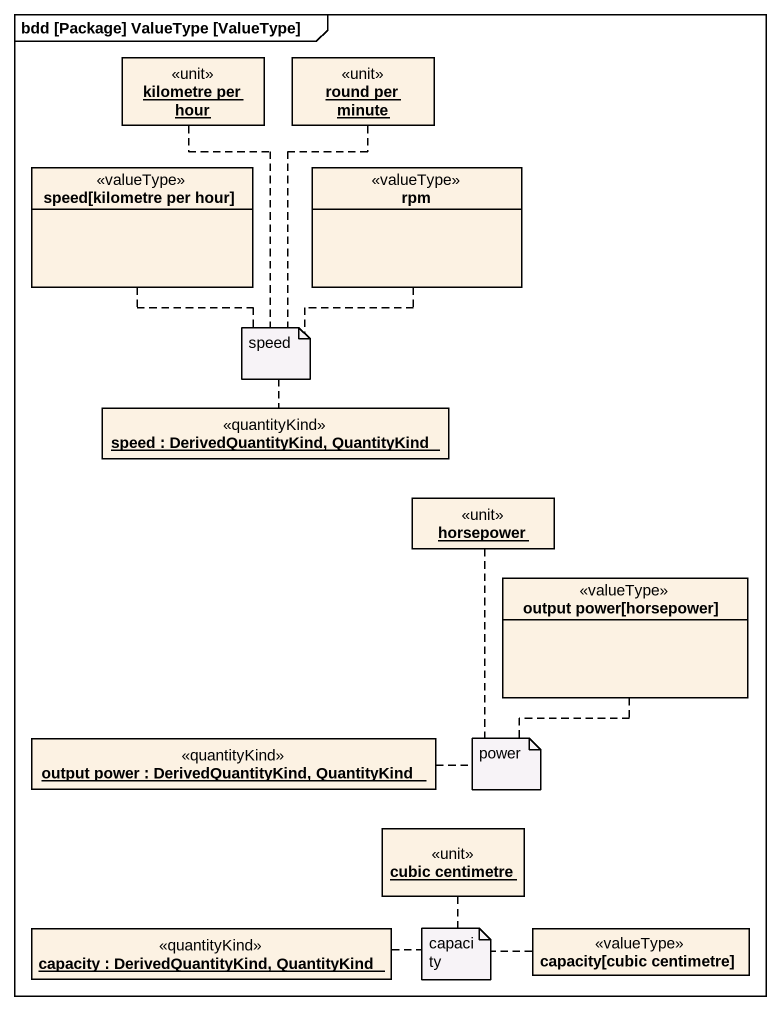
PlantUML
@startuml
mainframe bdd [Package] ValueType [ValueType]
hide circle
hide empty members
object "kilometre per hour" as kilometre_per_hour <<unit>>
object "round per minute" as round_per_minute <<unit>>
class "speed[kilometre per hour]" as speed_kilometre_per_hour <<valueType>>
class rpm <<valueType>>
object "speed : DerivedQuantityKind, QuantityKind" as speed <<quantityKind>>
object horsepower <<unit>>
class "output power[horsepower]" as output_power_horsepower <<valueType>>
object "output power : DerivedQuantityKind, QuantityKind" as output_power <<quantityKind>>
object "cubic centimetre" as cubic_centimetre <<unit>>
object "capacity : DerivedQuantityKind, QuantityKind" as capacity <<quantityKind>>
class "capacity[cubic centimetre]" as capacity_cubic_centimetre <<valueType>>
note as N1
  speed
end note
N1 .. speed_kilometre_per_hour
N1 .. speed
N1 .. rpm
N1 .. round_per_minute
N1 .. kilometre_per_hour
note as N2
  power
end note
N2 .. horsepower
N2 .. output_power_horsepower
N2 .. output_power
note as N3
  capacity
end note
N3 .. capacity_cubic_centimetre
N3 .. capacity
N3 .. cubic_centimetre
@enduml
